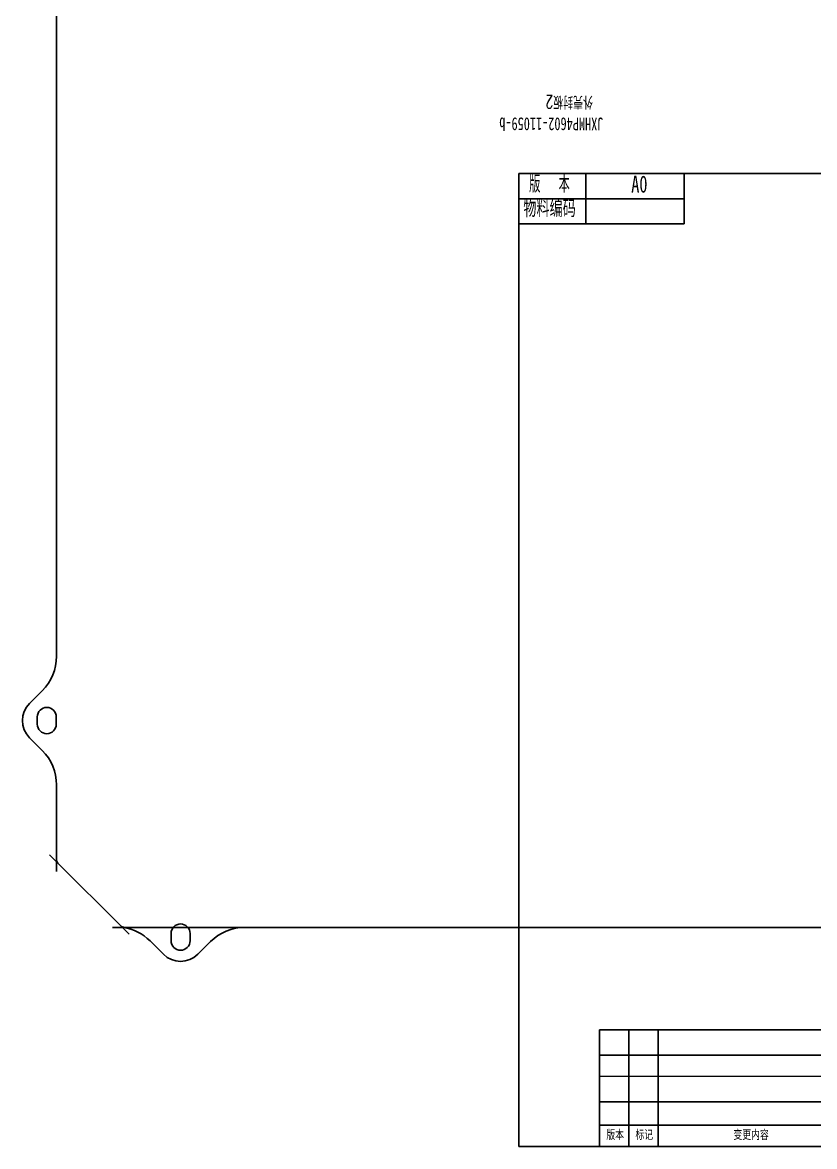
# Paper-space layout '图纸1(2)' of a CAD drawing. Header units: millimetres. Extents: x -88 to 515, y -34 to 440.
# Drawn here: x -87.8 to 75, y 5.5 to 236.5 of the extents above; entities that cross this region are included whole.
import ezdxf

# ---------------------------------------------------------------- set-up
doc = ezdxf.new("R2010")
doc.units = ezdxf.units.MM
doc.layers.add('FORMAT', color=7, linetype='Continuous', lineweight=35)
doc.layers.add('轮廓实线层', color=7, linetype='Continuous', lineweight=35)
doc.styles.add('SLDTEXTSTYLE0', font='TXT', dxfattribs={"width": 0.7, "bigfont": 'bigfont'})
doc.styles.add('SLDTEXTSTYLE1', font='TXT', dxfattribs={"width": 0.7})
doc.styles.add('SLDTEXTSTYLE26', font='TXT', dxfattribs={"width": 0.6, "bigfont": 'bigfont'})

# ---------------------------------------------------------------- blocks, each defined once
blk = doc.blocks.new('SW_NOTE_0_39')
at = {"layer": 'FORMAT', "color": 0, "attachment_point": 2, "rotation": 180}
for s, insert, char_height, style in [('外壳封板2', (-13.45, 1.12), 2.646, 'SLDTEXTSTYLE0'), ('JXHMP4602-11059-b', (-17.12, -3.41), 2.6458, 'SLDTEXTSTYLE1')]:
    blk.add_mtext(s, dxfattribs=dict(at, insert=insert, char_height=char_height, style=style))

psp = doc.layouts.new('图纸1(2)')

# ---------------------------------------------------------------- linework, layer by layer
at = {"color": 7, "linetype": 'Continuous', "lineweight": 35}
for p, q in [((-80.82, 254.18), (-80.82, 106.21)), ((-83.74, 99.14), (-86.35, 96.53)), ((-84.77, 93.75), (-84.77, 92.25)), ((-80.87, 92.25), (-80.87, 93.75)), ((-86.35, 89.46), (-83.74, 86.86)), ((-80.82, 79.79), (-80.82, 64.41)), ((-80.52, 63.71), (-67.61, 50.79)), ((-57.27, 49.25), (-57.27, 47.75)), ((-53.37, 47.75), (-53.37, 49.25)), ((161.47, 50.5), (-42.1, 50.5)), ((-61.6, 47.71), (-58.85, 44.96)), ((-51.78, 44.96), (-49.17, 47.57)), ((94.19, 14.63), (30.79, 14.63))]:
    psp.add_line(p, q, dxfattribs=at)
for centre, radius, start, end in [((-90.82, 106.21), 10, 315, 0), ((-82.82, 93), 5, 135, 225), ((-82.82, 93.75), 1.95, 0, 180), ((-82.82, 92.25), 1.95, 180, 0), ((-90.82, 79.79), 10, 0, 45), ((-79.82, 64.41), 1, 180, 225), ((-55.32, 49.25), 1.95, 0, 180), ((-66.9, 51.5), 1, 225, 260.7356), ((-68.67, 40.64), 10, 45, 80.7356), ((-42.1, 40.5), 10, 90, 135), ((-55.32, 47.75), 1.95, 180, 0), ((-55.32, 48.5), 5, 225, 315)]:
    psp.add_arc(centre, radius, start, end, dxfattribs=at)
at = {"layer": 'FORMAT', "lineweight": 25}
for p, q in [((27.94, 205.45), (14.19, 205.45)), ((14.19, 205.45), (14.19, 200.28)), ((27.94, 205.45), (27.94, 200.28)), ((27.94, 200.28), (14.19, 200.28)), ((94.19, 19.85), (30.79, 19.85)), ((30.79, 5.45), (94.19, 5.45))]:
    psp.add_line(p, q, dxfattribs=at)
at = {"layer": 'FORMAT'}
for p, q in [((27.94, 205.45), (27.94, 195.13)), ((48.18, 205.45), (48.18, 195.13)), ((14.19, 200.28), (48.18, 200.28)), ((14.19, 195.13), (48.18, 195.13)), ((-80.52, 63.71), (-82.23, 65.41)), ((-80.82, 64.41), (-80.82, 62)), ((-42.1, 50.5), (-69.32, 50.5)), ((-67.61, 50.79), (-65.9, 49.08)), ((30.79, 29.45), (30.79, 5.45)), ((156.19, 29.45), (30.79, 29.45)), ((36.79, 29.45), (36.79, 5.45)), ((42.79, 29.45), (42.79, 5.45)), ((156.19, 24.23), (30.79, 24.23)), ((94.19, 9.83), (30.79, 9.83))]:
    psp.add_line(p, q, dxfattribs=at)
at = {"layer": '轮廓实线层'}
for p, q in [((14.19, 205.45), (291.19, 205.45)), ((14.19, 205.45), (14.19, 5.45)), ((14.19, 5.45), (291.19, 5.45))]:
    psp.add_line(p, q, dxfattribs=at)

# ---------------------------------------------------------------- block references
at = {"layer": 'FORMAT'}
psp.add_blockref('SW_NOTE_0_39', (37.99, 217.71), dxfattribs=at)

# ---------------------------------------------------------------- texts
for s, insert, char_height, attachment_point, style in [('版  本', (16.31, 205.03), 3.5, 1, 'SLDTEXTSTYLE26'), ('A0', (38.96, 205.03), 3.5, 2, 'SLDTEXTSTYLE1'), ('物料编码', (15.12, 199.98), 3.5, 1, 'SLDTEXTSTYLE0'), ('版本', (32.17, 8.67), 1.852, 1, 'SLDTEXTSTYLE0'), ('标记', (38.15, 8.67), 1.852, 1, 'SLDTEXTSTYLE0'), ('变更内容', (58.3, 8.67), 1.852, 1, 'SLDTEXTSTYLE0')]:
    psp.add_mtext(s, dxfattribs=dict(at, insert=insert, char_height=char_height, attachment_point=attachment_point, style=style))

doc.saveas('drawing.dxf')
